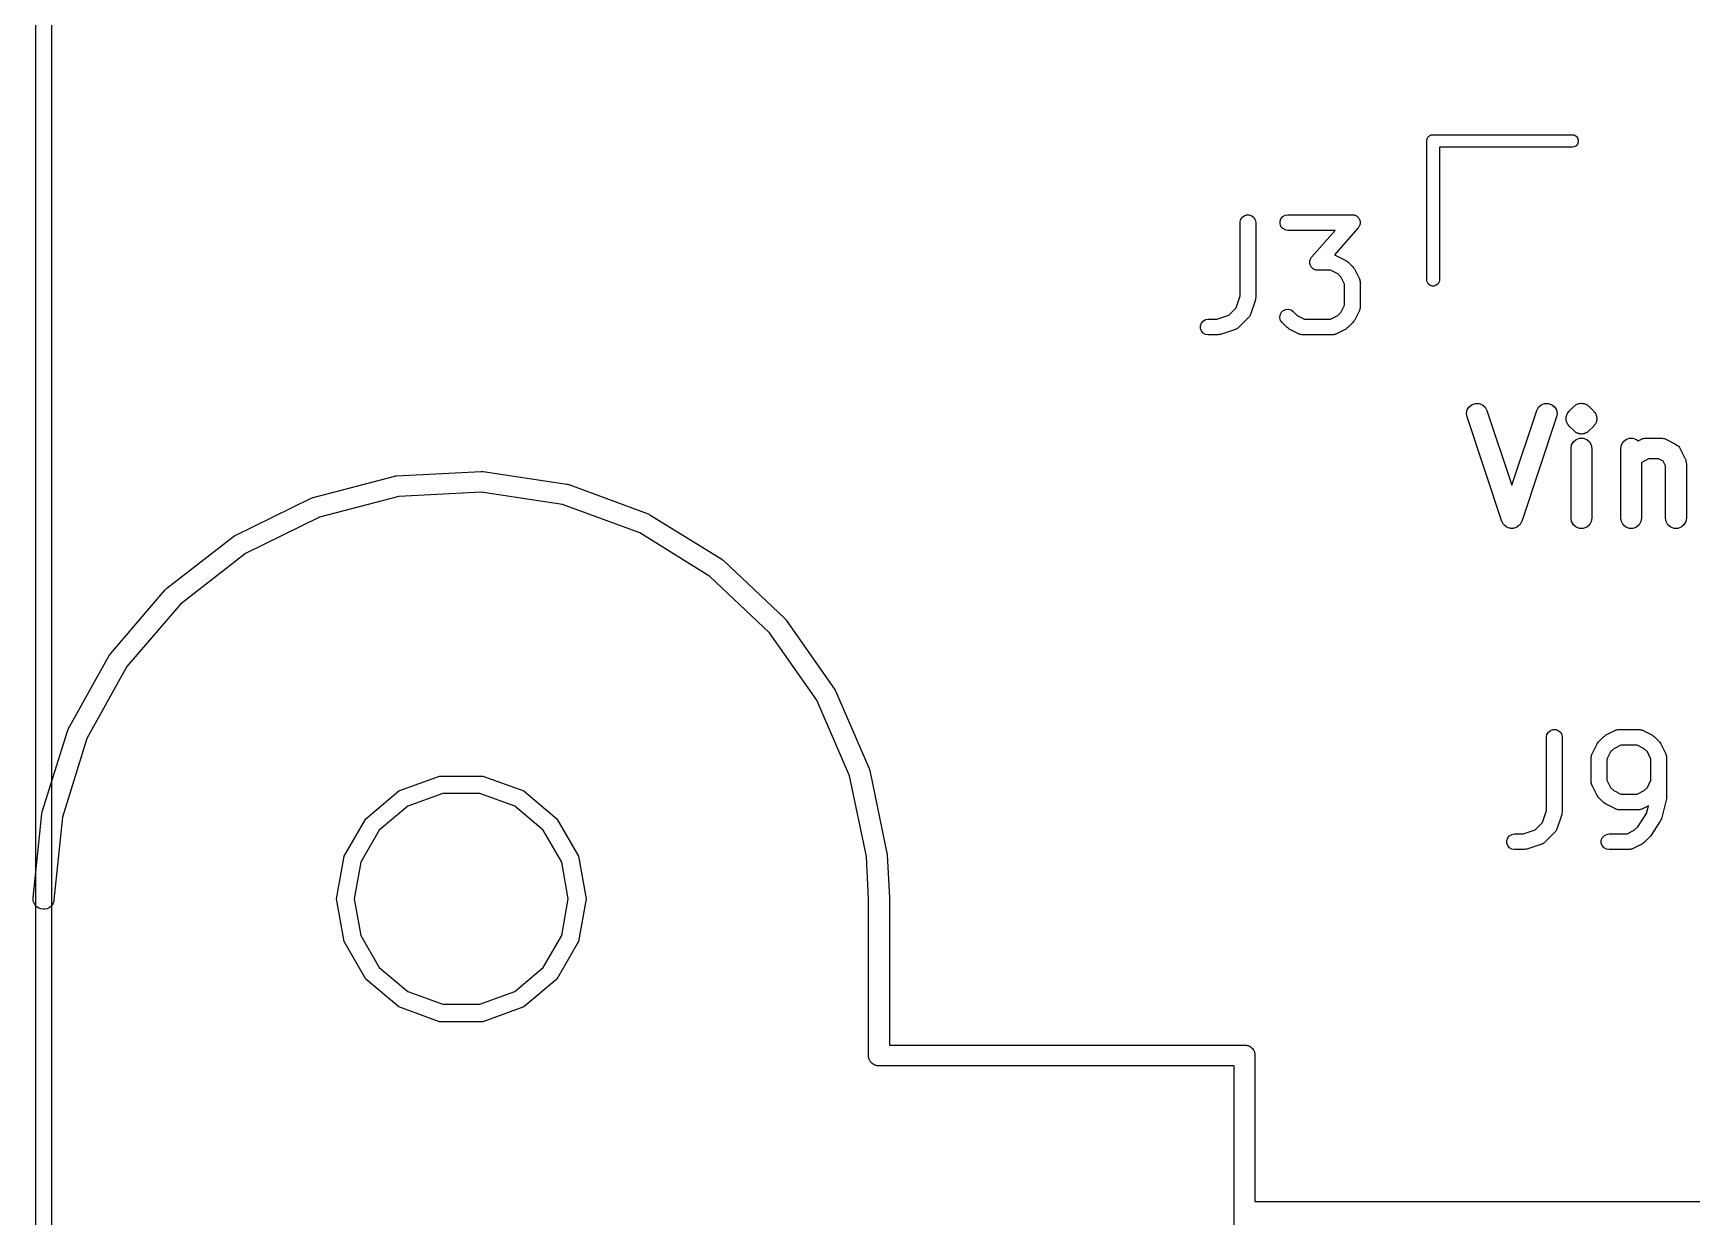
# Model space of a CAD drawing. Extents: x 0 to 100, y 0 to 100.
# Drawn here: x -0.1 to 15.78, y 26.45 to 37.79 of the extents above; entities that cross this region are included whole.
import ezdxf

# ---------------------------------------------------------------- set-up
doc = ezdxf.new("R2010")
doc.units = 0
doc.header["$MEASUREMENT"] = 0
doc.layers.add('BLACK', color=7, linetype='CONTINUOUS')

msp = doc.modelspace()

# ---------------------------------------------------------------- linework, layer by layer
at = {"layer": 'BLACK', "linetype": 'CONTINUOUS'}
for p, q in [((-0.075, 9.00327), (-0.075, 47.1893)), ((0.075, 47.1772), (0.075, 9.03106)), ((13.2459, 36.7706), (13.2478, 36.7756)), ((13.2459, 36.7652), (13.2459, 36.7706)), ((13.2459, 35.4248), (13.2459, 36.7652)), ((13.2478, 36.7756), (13.2487, 36.7808)), ((13.2487, 36.7808), (13.2513, 36.7854)), ((13.2513, 36.7854), (13.2532, 36.7905)), ((13.2532, 36.7905), (13.2566, 36.7946)), ((13.2566, 36.7946), (13.2593, 36.7992)), ((13.2593, 36.7992), (13.2633, 36.8026)), ((13.2633, 36.8026), (13.2668, 36.8067)), ((13.2668, 36.8067), (13.2714, 36.8093)), ((13.2714, 36.8093), (13.2755, 36.8128)), ((13.2755, 36.8128), (13.2805, 36.8146)), ((13.2805, 36.8146), (13.2851, 36.8173)), ((13.2851, 36.8173), (13.2903, 36.8182)), ((13.2903, 36.8182), (13.2954, 36.82)), ((13.2954, 36.82), (13.3007, 36.82)), ((13.3007, 36.82), (13.3007, 36.82)), ((13.3007, 36.82), (14.6412, 36.82)), ((14.6412, 36.7), (13.3659, 36.7)), ((13.3659, 36.7), (13.3659, 35.4248)), ((14.6412, 36.82), (14.6568, 36.8173)), ((14.6568, 36.7027), (14.6412, 36.7)), ((14.6568, 36.8173), (14.6751, 36.8067)), ((14.6751, 36.7133), (14.6568, 36.7027)), ((14.6751, 36.8067), (14.6887, 36.7905)), ((14.6887, 36.7295), (14.6751, 36.7133)), ((14.6887, 36.7905), (14.6959, 36.7706)), ((14.6959, 36.7494), (14.6887, 36.7295)), ((14.6959, 36.7706), (14.6959, 36.7494)), ((11.4576, 35.9776), (11.4621, 36.0033)), ((11.4576, 35.2755), (11.4576, 35.9776)), ((11.4621, 36.0033), (11.4751, 36.0258)), ((11.4751, 36.0258), (11.4951, 36.0426)), ((11.4951, 36.0426), (11.5196, 36.0515)), ((11.5196, 36.0515), (11.5456, 36.0515)), ((11.5456, 36.0515), (11.5701, 36.0426)), ((11.5701, 36.0426), (11.59, 36.0258)), ((11.59, 36.0258), (11.6031, 36.0033)), ((11.6031, 36.0033), (11.6076, 35.9776)), ((11.6076, 35.9776), (11.6076, 35.2633)), ((11.8397, 35.9906), (11.8486, 36.0151)), ((11.8397, 35.9646), (11.8397, 35.9906)), ((11.8486, 35.9401), (11.8397, 35.9646)), ((11.8486, 36.0151), (11.8653, 36.0351)), ((11.8653, 35.9202), (11.8486, 35.9401)), ((11.8653, 36.0351), (11.8879, 36.0481)), ((11.8879, 35.9071), (11.8653, 35.9202)), ((11.8879, 36.0481), (11.9135, 36.0526)), ((11.9135, 35.9026), (11.8879, 35.9071)), ((11.9135, 36.0526), (12.5326, 36.0526)), ((12.3673, 35.9026), (11.9135, 35.9026)), ((12.1428, 35.6461), (12.3673, 35.9026)), ((12.589, 35.9282), (12.3615, 35.6682)), ((12.5326, 36.0526), (12.5398, 36.0513)), ((12.5398, 36.0513), (12.5471, 36.0512)), ((12.5471, 36.0512), (12.5526, 36.0491)), ((12.5526, 36.0491), (12.5582, 36.0481)), ((12.5582, 36.0481), (12.5646, 36.0444)), ((12.5646, 36.0444), (12.5714, 36.0418)), ((12.5714, 36.0418), (12.5758, 36.038)), ((12.5758, 36.038), (12.5808, 36.0351)), ((12.5808, 36.0351), (12.5855, 36.0295)), ((12.5855, 36.0295), (12.591, 36.0246)), ((12.5928, 35.9345), (12.589, 35.9282)), ((12.591, 36.0246), (12.5938, 36.0196)), ((12.5975, 35.9401), (12.5928, 35.9345)), ((12.5938, 36.0196), (12.5975, 36.0151)), ((12.5975, 36.0151), (12.6001, 36.0082)), ((12.5995, 35.9456), (12.5975, 35.9401)), ((12.6025, 35.9505), (12.5995, 35.9456)), ((12.6001, 36.0082), (12.6036, 36.0018)), ((12.604, 35.9577), (12.6025, 35.9505)), ((12.6036, 36.0018), (12.6045, 35.9961)), ((12.6065, 35.9646), (12.604, 35.9577)), ((12.6045, 35.9961), (12.6065, 35.9906)), ((12.6065, 35.9906), (12.6065, 35.9833)), ((12.6065, 35.9833), (12.6076, 35.9761)), ((12.6076, 35.9761), (12.6065, 35.9704)), ((12.6065, 35.9704), (12.6065, 35.9646)), ((12.1243, 35.5982), (12.1254, 35.6039)), ((12.1254, 35.591), (12.1243, 35.5982)), ((12.1254, 35.6097), (12.1279, 35.6166)), ((12.1254, 35.6039), (12.1254, 35.6097)), ((12.1254, 35.5836), (12.1254, 35.591)), ((12.1274, 35.5782), (12.1254, 35.5836)), ((12.1283, 35.5725), (12.1274, 35.5782)), ((12.1279, 35.6166), (12.1293, 35.6238)), ((12.1293, 35.6238), (12.1323, 35.6287)), ((12.1323, 35.6287), (12.1343, 35.6342)), ((12.1343, 35.6342), (12.139, 35.6398)), ((12.139, 35.6398), (12.1428, 35.6461)), ((12.3615, 35.6682), (12.3678, 35.6671)), ((12.3678, 35.6671), (12.3715, 35.665)), ((12.3715, 35.665), (12.3757, 35.6637)), ((12.3757, 35.6637), (12.4709, 35.6161)), ((12.4709, 35.6161), (12.4806, 35.609)), ((12.4806, 35.609), (12.4904, 35.6021)), ((12.4904, 35.6021), (12.538, 35.5545)), ((12.1318, 35.5661), (12.1283, 35.5725)), ((12.1343, 35.5592), (12.1318, 35.5661)), ((12.138, 35.5547), (12.1343, 35.5592)), ((12.1408, 35.5497), (12.138, 35.5547)), ((12.1463, 35.5448), (12.1408, 35.5497)), ((12.1511, 35.5392), (12.1463, 35.5448)), ((12.1561, 35.5363), (12.1511, 35.5392)), ((12.1604, 35.5325), (12.1561, 35.5363)), ((12.1673, 35.5299), (12.1604, 35.5325)), ((12.1736, 35.5262), (12.1673, 35.5299)), ((12.1793, 35.5252), (12.1736, 35.5262)), ((12.1847, 35.5231), (12.1793, 35.5252)), ((12.192, 35.5229), (12.1847, 35.5231)), ((12.1993, 35.5217), (12.192, 35.5229)), ((12.3244, 35.5217), (12.1993, 35.5217)), ((12.3929, 35.4874), (12.3244, 35.5217)), ((12.4233, 35.457), (12.3929, 35.4874)), ((12.4576, 35.3885), (12.4233, 35.457)), ((12.538, 35.5545), (12.5449, 35.5446)), ((12.5449, 35.5446), (12.5521, 35.535)), ((12.5521, 35.535), (12.5997, 35.4397)), ((12.5997, 35.4397), (12.6009, 35.4356)), ((12.6009, 35.4356), (12.6031, 35.4318)), ((12.6031, 35.4318), (12.6046, 35.4232)), ((12.6046, 35.4232), (12.6071, 35.4148)), ((13.2487, 35.4092), (13.2459, 35.4248)), ((13.3659, 35.4248), (13.3632, 35.4092)), ((11.4194, 35.161), (11.4576, 35.2755)), ((11.6076, 35.2633), (11.6055, 35.2515)), ((12.4576, 35.1858), (12.4576, 35.3885)), ((12.6071, 35.4148), (12.6068, 35.4105)), ((12.6068, 35.4105), (12.6076, 35.4062)), ((12.6076, 35.4062), (12.6076, 35.1681)), ((13.2593, 35.3908), (13.2487, 35.4092)), ((13.2755, 35.3772), (13.2593, 35.3908)), ((13.2954, 35.37), (13.2755, 35.3772)), ((13.3165, 35.37), (13.2954, 35.37)), ((13.3364, 35.3772), (13.3165, 35.37)), ((13.3526, 35.3908), (13.3364, 35.3772)), ((13.3632, 35.4092), (13.3526, 35.3908)), ((11.3492, 35.0908), (11.4194, 35.161)), ((11.6037, 35.2396), (11.5561, 35.0968)), ((11.6055, 35.2515), (11.6037, 35.2396)), ((11.8411, 35.0923), (11.8521, 35.1159)), ((11.8521, 35.1159), (11.8705, 35.1343)), ((11.8705, 35.1343), (11.8941, 35.1453)), ((11.8941, 35.1453), (11.9201, 35.1476)), ((11.9201, 35.1476), (11.9452, 35.1408)), ((11.9452, 35.1408), (11.9666, 35.1259)), ((11.9666, 35.1259), (12.0056, 35.0869)), ((12.3929, 35.0869), (12.4233, 35.1173)), ((12.4233, 35.1173), (12.4576, 35.1858)), ((12.5997, 35.1346), (12.5521, 35.0393)), ((12.6009, 35.1387), (12.5997, 35.1346)), ((12.6031, 35.1424), (12.6009, 35.1387)), ((12.6046, 35.1511), (12.6031, 35.1424)), ((12.6071, 35.1595), (12.6046, 35.1511)), ((12.6076, 35.1681), (12.6068, 35.1638)), ((12.6068, 35.1638), (12.6071, 35.1595)), ((11.0778, 34.9906), (11.0867, 35.0151)), ((11.0778, 34.9646), (11.0778, 34.9906)), ((11.0867, 34.9401), (11.0778, 34.9646)), ((11.0867, 35.0151), (11.1034, 35.0351)), ((11.1034, 35.0351), (11.126, 35.0481)), ((11.126, 35.0481), (11.1516, 35.0526)), ((11.1516, 35.0526), (11.2347, 35.0526)), ((11.2347, 35.0526), (11.3492, 35.0908)), ((11.4135, 34.9541), (11.2706, 34.9065)), ((11.4173, 34.9561), (11.4135, 34.9541)), ((11.4214, 34.9573), (11.4173, 34.9561)), ((11.4286, 34.9623), (11.4214, 34.9573)), ((11.4364, 34.9665), (11.4286, 34.9623)), ((11.4392, 34.9697), (11.4364, 34.9665)), ((11.4428, 34.9722), (11.4392, 34.9697)), ((11.538, 35.0674), (11.4428, 34.9722)), ((11.5405, 35.071), (11.538, 35.0674)), ((11.5437, 35.0739), (11.5405, 35.071)), ((11.5479, 35.0816), (11.5437, 35.0739)), ((11.553, 35.0888), (11.5479, 35.0816)), ((11.5541, 35.093), (11.553, 35.0888)), ((11.5561, 35.0968), (11.5541, 35.093)), ((11.8388, 35.0663), (11.8411, 35.0923)), ((11.8456, 35.0412), (11.8388, 35.0663)), ((11.8605, 35.0198), (11.8456, 35.0412)), ((11.9081, 34.9722), (11.8605, 35.0198)), ((11.918, 34.9653), (11.9081, 34.9722)), ((11.9276, 34.9582), (11.918, 34.9653)), ((12.0229, 34.9105), (11.9276, 34.9582)), ((12.0056, 35.0869), (12.0741, 35.0526)), ((12.0741, 35.0526), (12.3244, 35.0526)), ((12.3244, 35.0526), (12.3929, 35.0869)), ((12.4709, 34.9582), (12.3757, 34.9105)), ((12.4806, 34.9653), (12.4709, 34.9582)), ((12.4904, 34.9722), (12.4806, 34.9653)), ((12.538, 35.0198), (12.4904, 34.9722)), ((12.5449, 35.0297), (12.538, 35.0198)), ((12.5521, 35.0393), (12.5449, 35.0297)), ((11.1034, 34.9202), (11.0867, 34.9401)), ((11.126, 34.9071), (11.1034, 34.9202)), ((11.1516, 34.9026), (11.126, 34.9071)), ((11.2469, 34.9026), (11.1516, 34.9026)), ((11.2587, 34.9047), (11.2469, 34.9026)), ((11.2706, 34.9065), (11.2587, 34.9047)), ((12.027, 34.9093), (12.0229, 34.9105)), ((12.0308, 34.9071), (12.027, 34.9093)), ((12.0394, 34.9056), (12.0308, 34.9071)), ((12.0478, 34.9031), (12.0394, 34.9056)), ((12.0521, 34.9034), (12.0478, 34.9031)), ((12.0564, 34.9026), (12.0521, 34.9034)), ((12.3421, 34.9026), (12.0564, 34.9026)), ((12.3464, 34.9034), (12.3421, 34.9026)), ((12.3507, 34.9031), (12.3464, 34.9034)), ((12.3591, 34.9056), (12.3507, 34.9031)), ((12.3678, 34.9071), (12.3591, 34.9056)), ((12.3715, 34.9093), (12.3678, 34.9071)), ((12.3757, 34.9105), (12.3715, 34.9093)), ((13.6262, 34.1504), (13.6332, 34.1844)), ((13.6313, 34.116), (13.6262, 34.1504)), ((13.6332, 34.1844), (13.6514, 34.214)), ((13.6514, 34.214), (13.6786, 34.2356)), ((13.6786, 34.2356), (13.7115, 34.2465)), ((13.7115, 34.2465), (13.7462, 34.2456)), ((13.7462, 34.2456), (13.7785, 34.2328)), ((13.7785, 34.2328), (13.8045, 34.2098)), ((13.8045, 34.2098), (13.8211, 34.1792)), ((13.8211, 34.1792), (14.0595, 33.4638)), ((14.0595, 33.4638), (14.298, 34.1792)), ((14.298, 34.1792), (14.3145, 34.2098)), ((14.3145, 34.2098), (14.3405, 34.2328)), ((14.3405, 34.2328), (14.3728, 34.2456)), ((14.3728, 34.2456), (14.4075, 34.2465)), ((14.4075, 34.2465), (14.4405, 34.2356)), ((14.4405, 34.2356), (14.4677, 34.214)), ((14.4677, 34.214), (14.4859, 34.1844)), ((14.4859, 34.1844), (14.4928, 34.1504)), ((14.4928, 34.1504), (14.4877, 34.116)), ((14.5879, 34.1423), (14.593, 34.1494)), ((14.593, 34.1494), (14.5967, 34.1574)), ((14.5967, 34.1574), (14.6028, 34.1635)), ((14.6028, 34.1635), (14.6079, 34.1707)), ((14.6079, 34.1707), (14.6555, 34.2183)), ((14.6555, 34.2183), (14.6626, 34.2233)), ((14.6626, 34.2233), (14.6688, 34.2295)), ((14.6688, 34.2295), (14.6728, 34.2314)), ((14.6728, 34.2314), (14.6762, 34.2342)), ((14.6762, 34.2342), (14.6803, 34.2357)), ((14.6803, 34.2357), (14.6839, 34.2383)), ((14.6839, 34.2383), (14.6924, 34.2405)), ((14.6924, 34.2405), (14.7003, 34.2442)), ((14.7003, 34.2442), (14.7047, 34.2446)), ((14.7047, 34.2446), (14.7088, 34.2461)), ((14.7088, 34.2461), (14.7132, 34.2461)), ((14.7132, 34.2461), (14.7175, 34.2472)), ((14.7175, 34.2472), (14.7262, 34.2465)), ((14.7262, 34.2465), (14.7349, 34.2472)), ((14.7349, 34.2472), (14.7392, 34.2461)), ((14.7392, 34.2461), (14.7436, 34.2461)), ((14.7436, 34.2461), (14.7477, 34.2446)), ((14.7477, 34.2446), (14.7521, 34.2442)), ((14.7521, 34.2442), (14.76, 34.2405)), ((14.76, 34.2405), (14.7685, 34.2383)), ((14.7685, 34.2383), (14.7721, 34.2357)), ((14.7721, 34.2357), (14.7762, 34.2342)), ((14.7762, 34.2342), (14.7796, 34.2314)), ((14.7796, 34.2314), (14.7835, 34.2295)), ((14.7835, 34.2295), (14.7897, 34.2233)), ((14.7897, 34.2233), (14.7969, 34.2183)), ((14.7969, 34.2183), (14.8445, 34.1707)), ((14.8445, 34.1707), (14.8495, 34.1635)), ((14.8495, 34.1635), (14.8557, 34.1574)), ((14.8557, 34.1574), (14.8594, 34.1494)), ((14.8594, 34.1494), (14.8644, 34.1423)), ((13.9647, 33.116), (13.6313, 34.116)), ((14.4877, 34.116), (14.1544, 33.116)), ((14.579, 34.1087), (14.5812, 34.1172)), ((14.5797, 34.1), (14.579, 34.1087)), ((14.579, 34.0913), (14.5797, 34.1)), ((14.5812, 34.0828), (14.579, 34.0913)), ((14.5812, 34.1172), (14.582, 34.1259)), ((14.582, 34.0741), (14.5812, 34.0828)), ((14.582, 34.1259), (14.5857, 34.1338)), ((14.5857, 34.0662), (14.582, 34.0741)), ((14.5857, 34.1338), (14.5879, 34.1423)), ((14.5879, 34.0577), (14.5857, 34.0662)), ((14.593, 34.0506), (14.5879, 34.0577)), ((14.5967, 34.0426), (14.593, 34.0506)), ((14.6028, 34.0365), (14.5967, 34.0426)), ((14.6079, 34.0293), (14.6028, 34.0365)), ((14.6555, 33.9817), (14.6079, 34.0293)), ((14.8445, 34.0293), (14.7969, 33.9817)), ((14.8495, 34.0365), (14.8445, 34.0293)), ((14.8557, 34.0426), (14.8495, 34.0365)), ((14.8594, 34.0506), (14.8557, 34.0426)), ((14.8644, 34.0577), (14.8594, 34.0506)), ((14.8644, 34.1423), (14.8667, 34.1338)), ((14.8667, 34.0662), (14.8644, 34.0577)), ((14.8667, 34.1338), (14.8704, 34.1259)), ((14.8704, 34.0741), (14.8667, 34.0662)), ((14.8704, 34.1259), (14.8712, 34.1172)), ((14.8712, 34.0828), (14.8704, 34.0741)), ((14.8712, 34.1172), (14.8734, 34.1087)), ((14.8734, 34.0913), (14.8712, 34.0828)), ((14.8734, 34.1087), (14.8727, 34.1)), ((14.8727, 34.1), (14.8734, 34.0913)), ((14.6262, 33.8143), (14.6322, 33.8485)), ((14.6322, 33.8485), (14.6496, 33.8786)), ((14.6496, 33.8786), (14.6762, 33.9009)), ((14.6626, 33.9767), (14.6555, 33.9817)), ((14.6688, 33.9705), (14.6626, 33.9767)), ((14.6728, 33.9686), (14.6688, 33.9705)), ((14.6762, 33.9658), (14.6728, 33.9686)), ((14.6803, 33.9643), (14.6762, 33.9658)), ((14.6762, 33.9009), (14.7088, 33.9128)), ((14.6839, 33.9618), (14.6803, 33.9643)), ((14.6924, 33.9595), (14.6839, 33.9618)), ((14.7003, 33.9558), (14.6924, 33.9595)), ((14.7047, 33.9554), (14.7003, 33.9558)), ((14.7088, 33.9539), (14.7047, 33.9554)), ((14.7132, 33.9539), (14.7088, 33.9539)), ((14.7088, 33.9128), (14.7436, 33.9128)), ((14.7175, 33.9528), (14.7132, 33.9539)), ((14.7262, 33.9535), (14.7175, 33.9528)), ((14.7349, 33.9528), (14.7262, 33.9535)), ((14.7392, 33.9539), (14.7349, 33.9528)), ((14.7436, 33.9539), (14.7392, 33.9539)), ((14.7477, 33.9554), (14.7436, 33.9539)), ((14.7436, 33.9128), (14.7762, 33.9009)), ((14.7521, 33.9558), (14.7477, 33.9554)), ((14.76, 33.9595), (14.7521, 33.9558)), ((14.7685, 33.9617), (14.76, 33.9595)), ((14.7721, 33.9643), (14.7685, 33.9617)), ((14.7762, 33.9658), (14.7721, 33.9643)), ((14.7796, 33.9686), (14.7762, 33.9658)), ((14.7762, 33.9009), (14.8028, 33.8786)), ((14.7835, 33.9705), (14.7796, 33.9686)), ((14.7897, 33.9766), (14.7835, 33.9705)), ((14.7969, 33.9817), (14.7897, 33.9766)), ((14.8028, 33.8786), (14.8202, 33.8485)), ((14.8202, 33.8485), (14.8262, 33.8143)), ((15.1024, 33.8143), (15.1084, 33.8485)), ((15.1084, 33.8485), (15.1258, 33.8786)), ((15.1258, 33.8786), (15.1524, 33.9009)), ((15.1524, 33.9009), (15.185, 33.9128)), ((15.185, 33.9128), (15.2197, 33.9128)), ((15.2197, 33.9128), (15.2524, 33.9009)), ((15.2524, 33.9009), (15.2682, 33.8876)), ((15.2682, 33.8876), (15.3005, 33.9037)), ((15.3005, 33.9037), (15.306, 33.9054)), ((15.306, 33.9054), (15.311, 33.9083)), ((15.311, 33.9083), (15.3226, 33.9103)), ((15.3226, 33.9103), (15.3338, 33.9136)), ((15.3338, 33.9136), (15.3396, 33.9133)), ((15.3396, 33.9133), (15.3452, 33.9143)), ((15.3452, 33.9143), (15.4881, 33.9143)), ((15.4881, 33.9143), (15.4938, 33.9133)), ((15.4938, 33.9133), (15.4995, 33.9136)), ((15.4995, 33.9136), (15.5108, 33.9103)), ((15.5108, 33.9103), (15.5223, 33.9083)), ((15.5223, 33.9083), (15.5273, 33.9054)), ((15.5273, 33.9054), (15.5328, 33.9037)), ((15.5328, 33.9037), (15.6281, 33.8561)), ((15.6281, 33.8561), (15.6398, 33.8474)), ((15.6398, 33.8474), (15.6521, 33.8393)), ((15.6521, 33.8393), (15.6537, 33.8371)), ((15.6537, 33.8371), (15.6559, 33.8354)), ((15.6559, 33.8354), (15.664, 33.8232)), ((14.6262, 33.1476), (14.6262, 33.8143)), ((14.8262, 33.8143), (14.8262, 33.1476)), ((15.1024, 33.1476), (15.1024, 33.8143)), ((15.3092, 33.6845), (15.3024, 33.6776)), ((15.3024, 33.6776), (15.3024, 33.1476)), ((15.3688, 33.7143), (15.3092, 33.6845)), ((15.4645, 33.7143), (15.3688, 33.7143)), ((15.5088, 33.6921), (15.4645, 33.7143)), ((15.531, 33.6478), (15.5088, 33.6921)), ((15.664, 33.8232), (15.6728, 33.8114)), ((15.6728, 33.8114), (15.7204, 33.7162)), ((15.7204, 33.7162), (15.722, 33.7106)), ((15.722, 33.7106), (15.7249, 33.7056)), ((15.7249, 33.7056), (15.727, 33.6941)), ((15.727, 33.6941), (15.7303, 33.6829)), ((15.7303, 33.6829), (15.73, 33.6771)), ((15.73, 33.6771), (15.731, 33.6714)), ((15.731, 33.6714), (15.731, 33.1476)), ((2.58051, 33.3459), (3.36285, 33.5497)), ((3.36285, 33.5497), (3.3731, 33.5518)), ((3.3731, 33.5518), (3.37799, 33.552)), ((3.37799, 33.552), (3.38282, 33.5528)), ((3.38282, 33.5528), (4.19016, 33.5951)), ((4.19016, 33.5951), (4.20063, 33.5951)), ((4.20063, 33.5951), (4.20547, 33.5943)), ((4.20547, 33.5943), (4.21035, 33.5941)), ((4.21035, 33.5941), (5.00971, 33.4732)), ((15.531, 33.1476), (15.531, 33.6478)), ((3.40343, 33.3536), (2.64075, 33.1549)), ((4.19049, 33.3948), (3.40343, 33.3536)), ((4.96976, 33.277), (4.19049, 33.3948)), ((5.00971, 33.4732), (5.01997, 33.4711)), ((5.01997, 33.4711), (5.02455, 33.4694)), ((5.02455, 33.4694), (5.02929, 33.4682)), ((5.02929, 33.4682), (5.78801, 33.189)), ((1.83617, 32.9819), (2.56156, 33.3389)), ((2.56156, 33.3389), (2.56156, 33.3389)), ((2.56156, 33.3389), (2.56157, 33.3389)), ((2.56157, 33.3389), (2.57118, 33.343)), ((2.57118, 33.343), (2.57592, 33.3442)), ((2.57592, 33.3442), (2.58051, 33.3459)), ((5.70942, 33.0048), (4.96976, 33.277)), ((2.64075, 33.1549), (1.93359, 32.807)), ((5.78801, 33.189), (5.78801, 33.189)), ((5.78801, 33.189), (5.78803, 33.189)), ((5.78803, 33.189), (5.79764, 33.1849)), ((5.79764, 33.1849), (5.80178, 33.1823)), ((5.80178, 33.1823), (5.80618, 33.1802)), ((5.80618, 33.1802), (6.49327, 32.7542)), ((13.966, 33.1136), (13.9647, 33.116)), ((13.9665, 33.1109), (13.966, 33.1136)), ((13.9742, 33.0984), (13.9665, 33.1109)), ((13.9812, 33.0855), (13.9742, 33.0984)), ((13.9833, 33.0836), (13.9812, 33.0855)), ((13.9847, 33.0813), (13.9833, 33.0836)), ((13.9962, 33.0721), (13.9847, 33.0813)), ((14.0072, 33.0624), (13.9962, 33.0721)), ((14.0097, 33.0614), (14.0072, 33.0624)), ((14.0119, 33.0597), (14.0097, 33.0614)), ((14.0258, 33.055), (14.0119, 33.0597)), ((14.0395, 33.0496), (14.0258, 33.055)), ((14.0422, 33.0496), (14.0395, 33.0496)), ((14.0449, 33.0487), (14.0422, 33.0496)), ((14.0595, 33.0491), (14.0449, 33.0487)), ((14.0742, 33.0487), (14.0595, 33.0491)), ((14.0768, 33.0496), (14.0742, 33.0487)), ((14.0796, 33.0496), (14.0768, 33.0496)), ((14.0932, 33.055), (14.0796, 33.0496)), ((14.1071, 33.0597), (14.0932, 33.055)), ((14.1093, 33.0614), (14.1071, 33.0597)), ((14.1119, 33.0624), (14.1093, 33.0614)), ((14.1228, 33.0722), (14.1119, 33.0624)), ((14.1343, 33.0813), (14.1228, 33.0722)), ((14.1358, 33.0836), (14.1343, 33.0813)), ((14.1379, 33.0855), (14.1358, 33.0836)), ((14.1448, 33.0984), (14.1379, 33.0855)), ((14.1525, 33.1109), (14.1448, 33.0984)), ((14.1531, 33.1136), (14.1525, 33.1109)), ((14.1544, 33.116), (14.1531, 33.1136)), ((14.6322, 33.1134), (14.6262, 33.1476)), ((14.6496, 33.0833), (14.6322, 33.1134)), ((14.6762, 33.061), (14.6496, 33.0833)), ((14.7088, 33.0491), (14.6762, 33.061)), ((14.7436, 33.0491), (14.7088, 33.0491)), ((14.7762, 33.061), (14.7436, 33.0491)), ((14.8028, 33.0833), (14.7762, 33.061)), ((14.8202, 33.1134), (14.8028, 33.0833)), ((14.8262, 33.1476), (14.8202, 33.1134)), ((15.1084, 33.1134), (15.1024, 33.1476)), ((15.1258, 33.0833), (15.1084, 33.1134)), ((15.1524, 33.061), (15.1258, 33.0833)), ((15.185, 33.0491), (15.1524, 33.061)), ((15.2197, 33.0491), (15.185, 33.0491)), ((15.2524, 33.061), (15.2197, 33.0491)), ((15.279, 33.0833), (15.2524, 33.061)), ((15.2963, 33.1134), (15.279, 33.0833)), ((15.3024, 33.1476), (15.2963, 33.1134)), ((15.537, 33.1134), (15.531, 33.1476)), ((15.5543, 33.0833), (15.537, 33.1134)), ((15.581, 33.061), (15.5543, 33.0833)), ((15.6136, 33.0491), (15.581, 33.061)), ((15.6483, 33.0491), (15.6136, 33.0491)), ((15.681, 33.061), (15.6483, 33.0491)), ((15.7076, 33.0833), (15.681, 33.061)), ((15.7249, 33.1134), (15.7076, 33.0833)), ((15.731, 33.1476), (15.7249, 33.1134)), ((1.18023, 32.4757), (1.81903, 32.9712)), ((1.81903, 32.9712), (1.81903, 32.9712)), ((1.81903, 32.9712), (1.81905, 32.9712)), ((1.81905, 32.9712), (1.82763, 32.9772)), ((1.82763, 32.9772), (1.83202, 32.9793)), ((1.83202, 32.9793), (1.83617, 32.9819)), ((6.37925, 32.5895), (5.70942, 33.0048)), ((1.93359, 32.807), (1.31084, 32.3239)), ((6.49327, 32.7542), (6.49328, 32.7541)), ((6.49328, 32.7541), (6.49329, 32.7541)), ((6.49329, 32.7541), (6.50187, 32.7482)), ((6.50187, 32.7482), (6.50541, 32.7448)), ((6.50541, 32.7448), (6.50929, 32.7418)), ((6.50929, 32.7418), (7.09668, 32.1863)), ((6.95189, 32.048), (6.37925, 32.5895)), ((0.63948, 31.8479), (1.16559, 32.4618)), ((1.16559, 32.4618), (1.16559, 32.4618)), ((1.16559, 32.4618), (1.16561, 32.4618)), ((1.16561, 32.4618), (1.17281, 32.4693)), ((1.17281, 32.4693), (1.17669, 32.4723)), ((1.17669, 32.4723), (1.18023, 32.4757)), ((1.31084, 32.3239), (0.79794, 31.7255)), ((7.09668, 32.1863), (7.09669, 32.1863)), ((7.09669, 32.1863), (7.0967, 32.1863)), ((7.0967, 32.1863), (7.10391, 32.1788)), ((7.10391, 32.1788), (7.1067, 32.1747)), ((7.1067, 32.1747), (7.10989, 32.171)), ((7.10989, 32.171), (7.5736, 31.5088)), ((7.40395, 31.4024), (6.95189, 32.048)), ((0.236, 31.1242), (0.62794, 31.8313)), ((0.62794, 31.8313), (0.63349, 31.8402)), ((0.63349, 31.8402), (0.63669, 31.8439)), ((0.63669, 31.8439), (0.63948, 31.8479)), ((0.79794, 31.7255), (0.41585, 31.0362)), ((7.5736, 31.5088), (7.5736, 31.5088)), ((7.5736, 31.5088), (7.57362, 31.5088)), ((7.57362, 31.5088), (7.57915, 31.4999)), ((7.57915, 31.4999), (7.58108, 31.4954)), ((7.58108, 31.4954), (7.58346, 31.4912)), ((7.58346, 31.4912), (7.90454, 30.7492)), ((7.71695, 30.6791), (7.40395, 31.4024)), ((-0.01372, 30.3342), (0.22803, 31.1057)), ((0.41585, 31.0362), (0.18016, 30.2841)), ((0.22803, 31.1057), (0.22803, 31.1057)), ((0.22803, 31.1057), (0.22804, 31.1057)), ((0.22804, 31.1057), (0.23168, 31.1155)), ((0.23168, 31.1155), (0.23407, 31.1197)), ((0.23407, 31.1197), (0.236, 31.1242)), ((14.3917, 31.0476), (14.3962, 31.0733)), ((14.3917, 30.3455), (14.3917, 31.0476)), ((14.3962, 31.0733), (14.4092, 31.0958)), ((14.4092, 31.0958), (14.4292, 31.1126)), ((14.4292, 31.1126), (14.4536, 31.1215)), ((14.4536, 31.1215), (14.4797, 31.1215)), ((14.4797, 31.1215), (14.5042, 31.1126)), ((14.5042, 31.1126), (14.5241, 31.0958)), ((14.5241, 31.0958), (14.5371, 31.0733)), ((14.5371, 31.0733), (14.5417, 31.0476)), ((14.5417, 31.0476), (14.5417, 30.3333)), ((14.8282, 30.8907), (14.8758, 30.9859)), ((14.8758, 30.9859), (14.8829, 30.9956)), ((14.8829, 30.9956), (14.8898, 31.0054)), ((14.8898, 31.0054), (14.9374, 31.053)), ((14.9374, 31.053), (14.9473, 31.0599)), ((14.9473, 31.0599), (14.9569, 31.0671)), ((14.9569, 31.0671), (15.0522, 31.1147)), ((15.1034, 30.9726), (15.0349, 30.9384)), ((15.0522, 31.1147), (15.0563, 31.1159)), ((15.0563, 31.1159), (15.0601, 31.1181)), ((15.0601, 31.1181), (15.0687, 31.1196)), ((15.0687, 31.1196), (15.0771, 31.1221)), ((15.0771, 31.1221), (15.0815, 31.1219)), ((15.0815, 31.1219), (15.0857, 31.1226)), ((15.0857, 31.1226), (15.2762, 31.1226)), ((15.2585, 30.9726), (15.1034, 30.9726)), ((15.327, 30.9384), (15.2585, 30.9726)), ((15.2762, 31.1226), (15.2805, 31.1219)), ((15.2805, 31.1219), (15.2848, 31.1221)), ((15.2848, 31.1221), (15.2932, 31.1196)), ((15.2932, 31.1196), (15.3018, 31.1181)), ((15.3018, 31.1181), (15.3056, 31.1159)), ((15.3056, 31.1159), (15.3097, 31.1147)), ((15.3097, 31.1147), (15.405, 31.0671)), ((15.405, 31.0671), (15.4146, 31.0599)), ((15.4146, 31.0599), (15.4245, 31.053)), ((15.4245, 31.053), (15.4721, 31.0054)), ((15.4721, 31.0054), (15.479, 30.9956)), ((15.479, 30.9956), (15.4861, 30.9859)), ((15.4861, 30.9859), (15.5337, 30.8907)), ((14.8202, 30.8571), (14.821, 30.8614)), ((14.8202, 30.619), (14.8202, 30.8571)), ((14.8207, 30.8657), (14.8232, 30.8741)), ((14.821, 30.8614), (14.8207, 30.8657)), ((14.8232, 30.8741), (14.8248, 30.8828)), ((14.8248, 30.8828), (14.8269, 30.8865)), ((14.8269, 30.8865), (14.8282, 30.8907)), ((15.0045, 30.908), (14.9702, 30.8394)), ((14.9702, 30.8394), (14.9702, 30.6368)), ((15.0349, 30.9384), (15.0045, 30.908)), ((15.3574, 30.908), (15.327, 30.9384)), ((15.3917, 30.8394), (15.3574, 30.908)), ((15.3917, 30.6368), (15.3917, 30.8394)), ((15.5337, 30.8907), (15.535, 30.8865)), ((15.535, 30.8865), (15.5371, 30.8828)), ((15.5371, 30.8828), (15.5387, 30.8741)), ((15.5387, 30.8741), (15.5412, 30.8657)), ((15.5412, 30.8657), (15.5409, 30.8614)), ((15.5409, 30.8614), (15.5417, 30.8571)), ((15.5417, 30.8571), (15.5417, 30.4762)), ((3.4025, 30.5349), (3.79249, 30.6768)), ((3.79249, 30.6768), (4.20751, 30.6768)), ((4.20751, 30.6768), (4.5975, 30.5349)), ((7.87863, 29.9052), (7.71695, 30.6791)), ((7.90454, 30.7492), (7.90819, 30.7394)), ((7.90819, 30.7394), (7.90917, 30.7346)), ((7.90917, 30.7346), (7.91065, 30.7299)), ((7.91065, 30.7299), (8.07597, 29.9386)), ((3.08458, 30.2681), (3.4025, 30.5349)), ((3.82201, 30.5094), (3.4875, 30.3877)), ((4.17799, 30.5094), (3.82201, 30.5094)), ((4.5125, 30.3877), (4.17799, 30.5094)), ((4.5975, 30.5349), (4.91542, 30.2681)), ((14.821, 30.6148), (14.8202, 30.619)), ((14.8207, 30.6105), (14.821, 30.6148)), ((14.8232, 30.6021), (14.8207, 30.6105)), ((14.8248, 30.5934), (14.8232, 30.6021)), ((14.8269, 30.5896), (14.8248, 30.5934)), ((14.8282, 30.5855), (14.8269, 30.5896)), ((14.8758, 30.4903), (14.8282, 30.5855)), ((14.9702, 30.6368), (15.0045, 30.5682)), ((15.0045, 30.5682), (15.0349, 30.5378)), ((15.0349, 30.5378), (15.1034, 30.5036)), ((15.1034, 30.5036), (15.2585, 30.5036)), ((15.2585, 30.5036), (15.327, 30.5378)), ((15.327, 30.5378), (15.3574, 30.5682)), ((15.3574, 30.5682), (15.3917, 30.6368)), ((3.4875, 30.3877), (3.2148, 30.1589)), ((4.7852, 30.1589), (4.5125, 30.3877)), ((14.3535, 30.231), (14.3917, 30.3455)), ((14.8829, 30.4806), (14.8758, 30.4903)), ((14.8898, 30.4708), (14.8829, 30.4806)), ((14.9374, 30.4232), (14.8898, 30.4708)), ((14.9473, 30.4163), (14.9374, 30.4232)), ((14.9569, 30.4091), (14.9473, 30.4163)), ((15.0522, 30.3615), (14.9569, 30.4091)), ((15.0563, 30.3603), (15.0522, 30.3615)), ((15.0601, 30.3581), (15.0563, 30.3603)), ((15.0687, 30.3566), (15.0601, 30.3581)), ((15.0771, 30.3541), (15.0687, 30.3566)), ((15.0815, 30.3543), (15.0771, 30.3541)), ((15.0857, 30.3536), (15.0815, 30.3543)), ((15.2762, 30.3536), (15.0857, 30.3536)), ((15.2804, 30.3543), (15.2762, 30.3536)), ((15.2848, 30.3541), (15.2804, 30.3543)), ((15.2932, 30.3566), (15.2848, 30.3541)), ((15.3018, 30.3581), (15.2932, 30.3566)), ((15.3056, 30.3603), (15.3018, 30.3581)), ((15.3097, 30.3615), (15.3056, 30.3603)), ((15.368, 30.3906), (15.3097, 30.3615)), ((15.3494, 30.3165), (15.368, 30.3906)), ((15.5394, 30.458), (15.4918, 30.2675)), ((15.5401, 30.4672), (15.5394, 30.458)), ((15.5417, 30.4762), (15.5401, 30.4672)), ((-0.09949, 29.5101), (-0.01779, 30.3144)), ((-0.01779, 30.3144), (-0.01619, 30.3248)), ((-0.01779, 30.3144), (-0.01779, 30.3144)), ((-0.01779, 30.3144), (-0.01779, 30.3144)), ((-0.01619, 30.3248), (-0.01471, 30.3294)), ((-0.01471, 30.3294), (-0.01372, 30.3342)), ((0.18016, 30.2841), (0.09949, 29.4899)), ((2.87707, 29.9087), (3.08458, 30.2681)), ((4.91542, 30.2681), (5.12293, 29.9087)), ((14.2833, 30.1608), (14.3535, 30.231)), ((14.5378, 30.3096), (14.4902, 30.1668)), ((14.5396, 30.3215), (14.5378, 30.3096)), ((14.5417, 30.3333), (14.5396, 30.3215)), ((15.2318, 30.1569), (15.2655, 30.1906)), ((15.2655, 30.1906), (15.3494, 30.3165)), ((15.4815, 30.2441), (15.3862, 30.1013)), ((15.4866, 30.2559), (15.4815, 30.2441)), ((15.4918, 30.2675), (15.4866, 30.2559)), ((3.2148, 30.1589), (3.03681, 29.8506)), ((4.96319, 29.8506), (4.7852, 30.1589)), ((14.0119, 30.0606), (14.0208, 30.0851)), ((14.0119, 30.0346), (14.0119, 30.0606)), ((14.0208, 30.0101), (14.0119, 30.0346)), ((14.0208, 30.0851), (14.0375, 30.1051)), ((14.0375, 30.1051), (14.0601, 30.1181)), ((14.0601, 30.1181), (14.0857, 30.1226)), ((14.0857, 30.1226), (14.1688, 30.1226)), ((14.1688, 30.1226), (14.2833, 30.1608)), ((14.3475, 30.0241), (14.2047, 29.9765)), ((14.3513, 30.0261), (14.3475, 30.0241)), ((14.3555, 30.0273), (14.3513, 30.0261)), ((14.3627, 30.0323), (14.3555, 30.0273)), ((14.3704, 30.0365), (14.3627, 30.0323)), ((14.3733, 30.0397), (14.3704, 30.0365)), ((14.3768, 30.0422), (14.3733, 30.0397)), ((14.4721, 30.1374), (14.3768, 30.0422)), ((14.4746, 30.141), (14.4721, 30.1374)), ((14.4778, 30.1439), (14.4746, 30.141)), ((14.482, 30.1516), (14.4778, 30.1439)), ((14.487, 30.1588), (14.482, 30.1516)), ((14.4881, 30.163), (14.487, 30.1588)), ((14.4902, 30.1668), (14.4881, 30.163)), ((14.9166, 30.0606), (14.9255, 30.0851)), ((14.9166, 30.0346), (14.9166, 30.0606)), ((14.9255, 30.0101), (14.9166, 30.0346)), ((14.9255, 30.0851), (14.9423, 30.1051)), ((14.9423, 30.1051), (14.9648, 30.1181)), ((14.9648, 30.1181), (14.9905, 30.1226)), ((14.9905, 30.1226), (15.1632, 30.1226)), ((15.1632, 30.1226), (15.2318, 30.1569)), ((15.3097, 30.0282), (15.2145, 29.9805)), ((15.3194, 30.0353), (15.3097, 30.0282)), ((15.3292, 30.0422), (15.3194, 30.0353)), ((15.3768, 30.0898), (15.3292, 30.0422)), ((15.3811, 30.0959), (15.3768, 30.0898)), ((15.3862, 30.1013), (15.3811, 30.0959)), ((2.805, 29.5), (2.87707, 29.9087)), ((5.12293, 29.9087), (5.195, 29.5)), ((7.9, 29.4974), (7.87863, 29.9052)), ((8.07597, 29.9386), (8.07758, 29.9282)), ((8.07758, 29.9282), (8.07758, 29.9258)), ((8.07758, 29.9258), (8.07795, 29.9233)), ((8.07795, 29.9233), (8.09954, 29.5113)), ((14.0375, 29.9902), (14.0208, 30.0101)), ((14.0601, 29.9771), (14.0375, 29.9902)), ((14.0857, 29.9726), (14.0601, 29.9771)), ((14.181, 29.9726), (14.0857, 29.9726)), ((14.1928, 29.9747), (14.181, 29.9726)), ((14.2047, 29.9765), (14.1928, 29.9747)), ((14.9423, 29.9902), (14.9255, 30.0101)), ((14.9648, 29.9771), (14.9423, 29.9902)), ((14.9905, 29.9726), (14.9648, 29.9771)), ((15.181, 29.9726), (14.9905, 29.9726)), ((15.1852, 29.9734), (15.181, 29.9726)), ((15.1895, 29.9731), (15.1852, 29.9734)), ((15.1979, 29.9756), (15.1895, 29.9731)), ((15.2066, 29.9771), (15.1979, 29.9756)), ((15.2104, 29.9793), (15.2066, 29.9771)), ((15.2145, 29.9805), (15.2104, 29.9793)), ((3.03681, 29.8506), (2.975, 29.5)), ((5.025, 29.5), (4.96319, 29.8506)), ((-0.09949, 29.4899), (-0.09949, 29.5101)), ((-0.09542, 29.4701), (-0.09949, 29.4899)), ((-0.08746, 29.4515), (-0.09542, 29.4701)), ((-0.07593, 29.4349), (-0.08746, 29.4515)), ((-0.06129, 29.421), (-0.07593, 29.4349)), ((-0.04415, 29.4103), (-0.06129, 29.421)), ((-0.02521, 29.4032), (-0.04415, 29.4103)), ((-0.00523, 29.4001), (-0.02521, 29.4032)), ((0.01495, 29.4011), (-0.00523, 29.4001)), ((0.03453, 29.4062), (0.01495, 29.4011)), ((0.0527, 29.415), (0.03453, 29.4062)), ((0.06871, 29.4273), (0.0527, 29.415)), ((0.08192, 29.4426), (0.06871, 29.4273)), ((0.09177, 29.4603), (0.08192, 29.4426)), ((0.09789, 29.4795), (0.09177, 29.4603)), ((0.09949, 29.4899), (0.09789, 29.4795)), ((2.87707, 29.0913), (2.805, 29.5)), ((2.975, 29.5), (3.03681, 29.1494)), ((4.96319, 29.1494), (5.025, 29.5)), ((5.195, 29.5), (5.12293, 29.0913)), ((7.9, 27.9913), (7.9, 29.4974)), ((8.09954, 29.5113), (8.1, 29.5087)), ((8.1, 29.5087), (8.1, 28.1)), ((3.08458, 28.7319), (2.87707, 29.0913)), ((3.03681, 29.1494), (3.2148, 28.8411)), ((4.7852, 28.8411), (4.96319, 29.1494)), ((5.12293, 29.0913), (4.91542, 28.7319)), ((3.2148, 28.8411), (3.4875, 28.6123)), ((4.5125, 28.6123), (4.7852, 28.8411)), ((3.4025, 28.4651), (3.08458, 28.7319)), ((3.4875, 28.6123), (3.82201, 28.4906)), ((4.17799, 28.4906), (4.5125, 28.6123)), ((4.91542, 28.7319), (4.5975, 28.4651)), ((3.79249, 28.3232), (3.4025, 28.4651)), ((3.82201, 28.4906), (4.17799, 28.4906)), ((4.5975, 28.4651), (4.20751, 28.3232)), ((4.20751, 28.3232), (3.79249, 28.3232)), ((7.9, 27.9912), (7.9, 27.9913)), ((7.9, 27.9824), (7.9, 27.9912)), ((7.90304, 27.974), (7.9, 27.9824)), ((7.90458, 27.9653), (7.90304, 27.974)), ((7.90902, 27.9576), (7.90458, 27.9653)), ((7.91206, 27.9492), (7.90902, 27.9576)), ((8.1, 28.1), (11.5087, 28.1)), ((11.5087, 28.1), (11.5088, 28.1)), ((11.5088, 28.1), (11.5176, 28.1)), ((11.5176, 28.1), (11.526, 28.097)), ((11.526, 28.097), (11.5347, 28.0954)), ((11.5347, 28.0954), (11.5424, 28.091)), ((11.5424, 28.091), (11.5508, 28.0879)), ((11.5508, 28.0879), (11.5576, 28.0822)), ((11.5576, 28.0822), (11.5653, 28.0778)), ((11.5653, 28.0778), (11.571, 28.071)), ((11.571, 28.071), (11.5778, 28.0653)), ((11.5778, 28.0653), (11.5822, 28.0576)), ((11.5822, 28.0576), (11.5879, 28.0508)), ((11.5879, 28.0508), (11.591, 28.0424)), ((11.591, 28.0424), (11.5954, 28.0347)), ((11.5954, 28.0347), (11.597, 28.026)), ((11.597, 28.026), (11.6, 28.0176)), ((11.6, 28.0176), (11.6, 28.0088)), ((11.6, 28.0088), (11.6, 28.0087)), ((11.6, 28.0087), (11.6, 26.6)), ((7.91777, 27.9424), (7.91206, 27.9492)), ((7.92221, 27.9347), (7.91777, 27.9424)), ((7.92902, 27.929), (7.92221, 27.9347)), ((7.93473, 27.9222), (7.92902, 27.929)), ((7.94243, 27.9178), (7.93473, 27.9222)), ((7.94923, 27.9121), (7.94243, 27.9178)), ((7.95758, 27.909), (7.94923, 27.9121)), ((7.96527, 27.9046), (7.95758, 27.909)), ((7.97402, 27.903), (7.96527, 27.9046)), ((7.98237, 27.9), (7.97402, 27.903)), ((7.99125, 27.9), (7.98237, 27.9)), ((11.4, 27.9), (7.99125, 27.9)), ((7.99125, 27.9), (7.99125, 27.9)), ((11.4, 13.1), (11.4, 27.9)), ((11.6, 26.6), (24.0087, 26.6))]:
    msp.add_line(p, q, dxfattribs=at)

doc.saveas('drawing.dxf')
